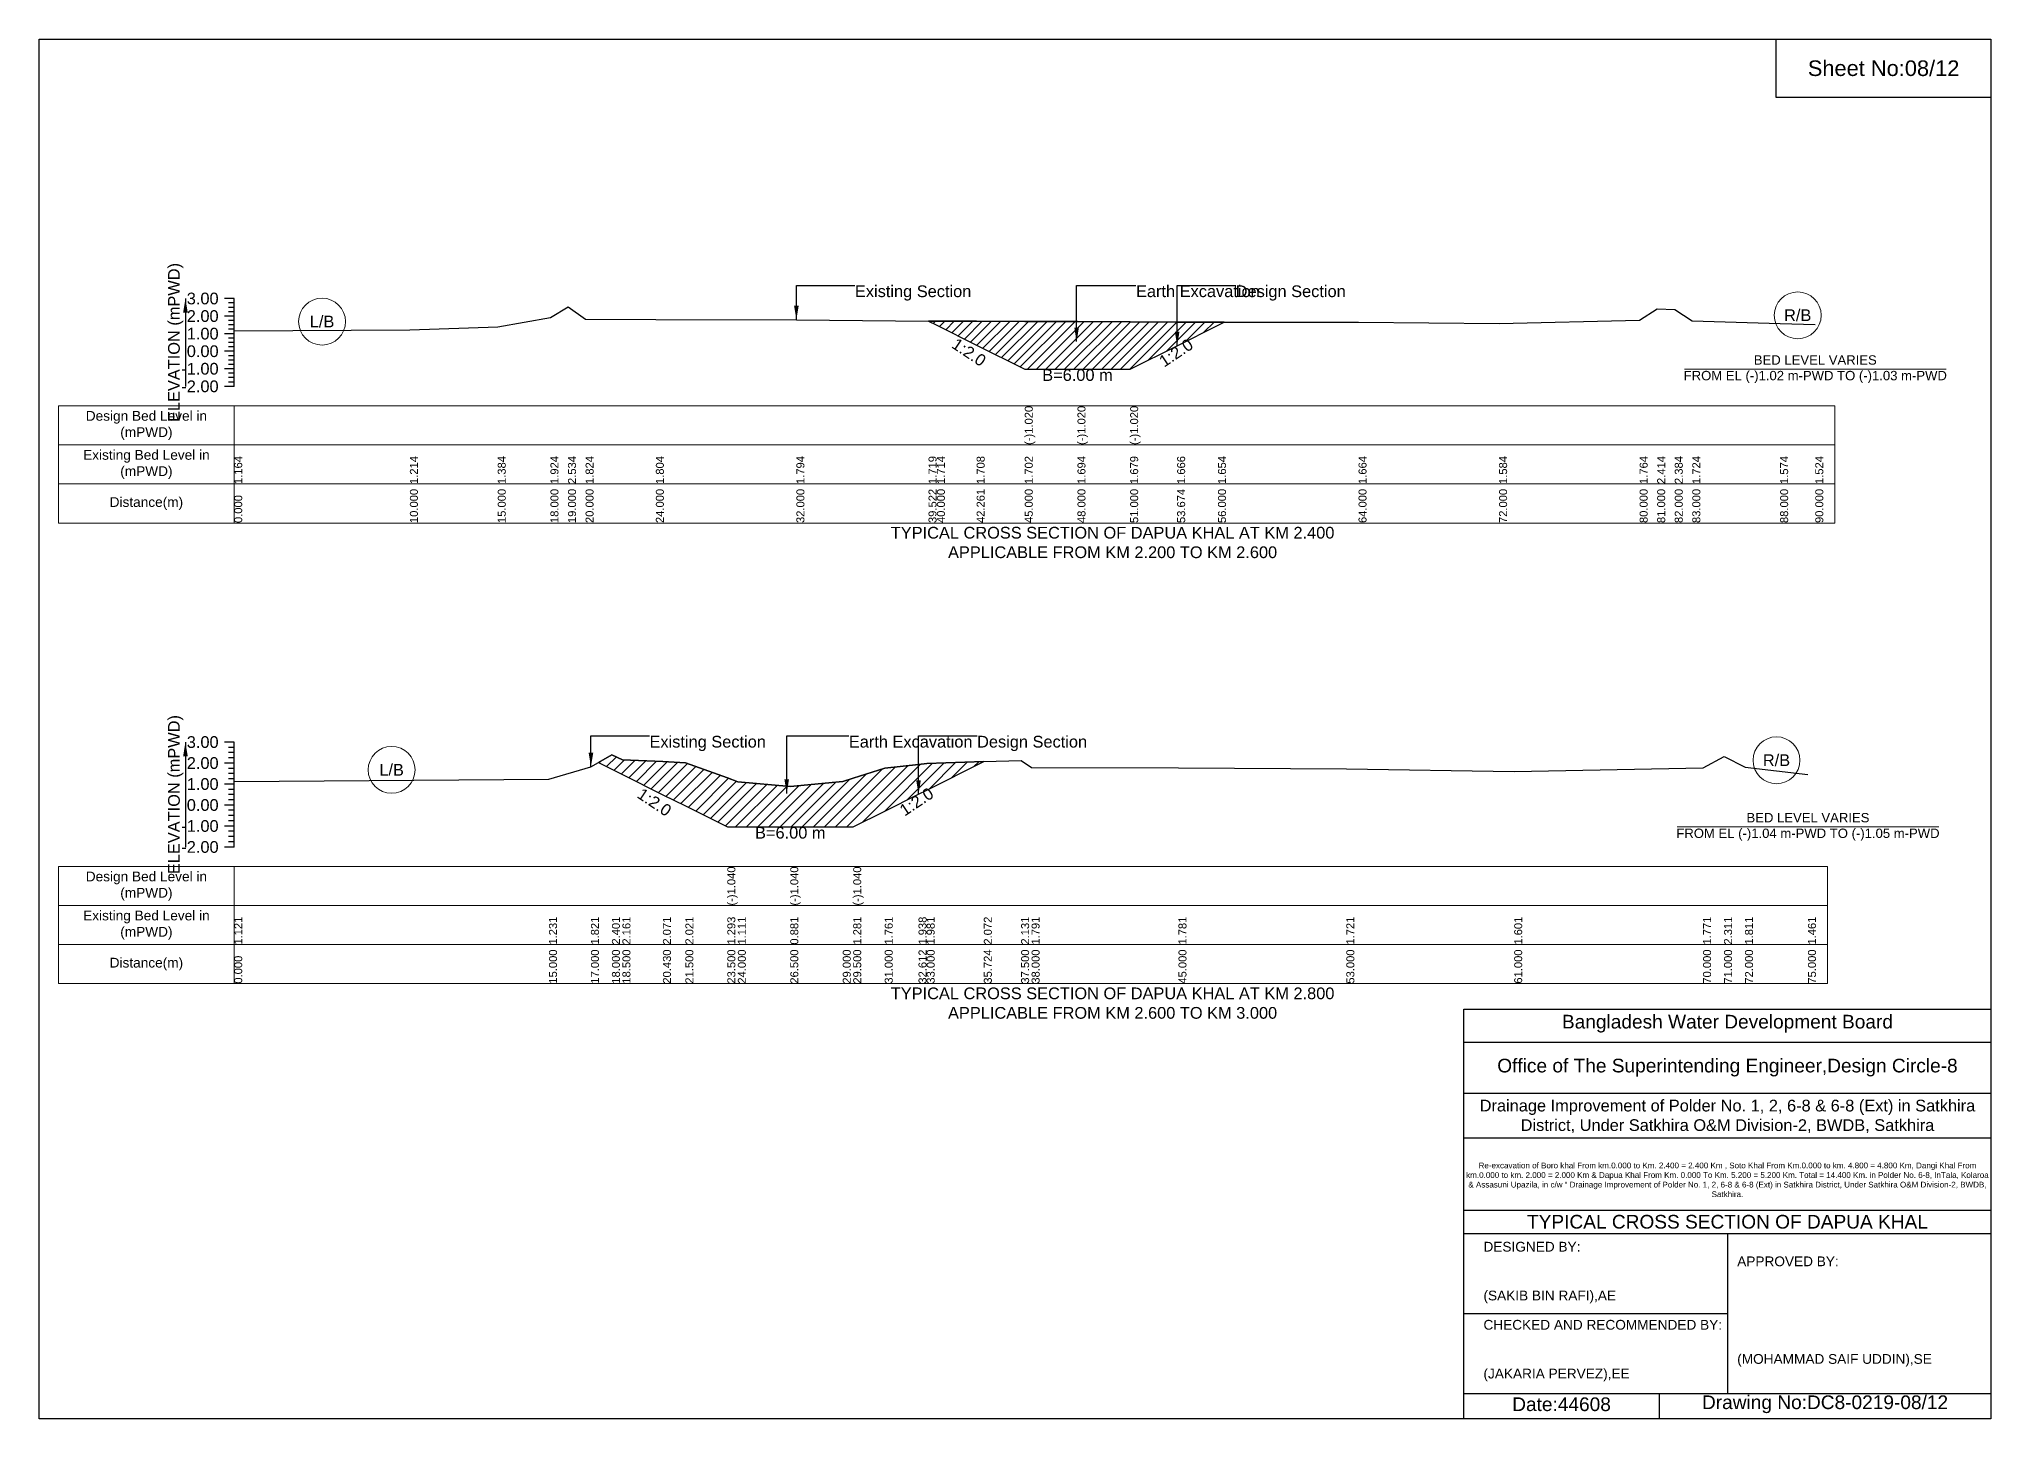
# Model space of a CAD drawing. Header units: inches. Extents: x 91000 to 218000, y -5656 to 30000.
# Drawn here: x 170000 to 178000, y 24344 to 30000 of the extents above; entities that cross this region are included whole.
import ezdxf

# ---------------------------------------------------------------- set-up
doc = ezdxf.new("R2010")
doc.units = ezdxf.units.IN
doc.header["$LTSCALE"] = 7
doc.header["$MEASUREMENT"] = 0
for name, color, linetype, lineweight in [('Cross section Data Border', 7, 'Continuous', 9), ('Cross Section Labels', 7, 'Continuous', 9), ('Existing_Bed_Level for Xsection', 7, 'Continuous', 25)]:
    doc.layers.add(name, color=color, linetype=linetype, lineweight=lineweight)
doc.styles.get("Standard").update_dxf_attribs({"font": 'arial.ttf'})
doc.dimstyles.get("Standard").update_dxf_attribs({"dimtxt": 0.18, "dimasz": 0.18, "dimexe": 0.18, "dimexo": 0.0625, "dimgap": 0.09, "dimtad": 0, "dimtih": 1, "dimtoh": 1, "dimdec": 4, "dimzin": 0, "dimdsep": 46, "dimtxsty": 'Standard', "dimcen": 0.09, "dimadec": 0, "dimazin": 0, "dimtfac": 1, "dimtdec": 4, "dimtofl": 0, "dimtmove": 0, "dimatfit": 3, "dimfxl": 1, "dimtolj": 1, "dimtzin": 0, "dimarcsym": 0})

msp = doc.modelspace()

# ---------------------------------------------------------------- hatches: boundary and pattern name
at = {"layer": 'Existing_Bed_Level for Xsection'}
h = msp.add_hatch(dxfattribs=at)
h.set_pattern_fill('ANSI31', color=256, scale=216, style=0)
h.paths.add_polyline_path([(173645.6, 28843.9), (173680, 28826.8), (173842.8, 28745.3), (174040, 28646.8), (174256, 28646.8), (174472, 28646.8), (174664.6, 28743), (174832, 28826.8), (174857.1, 28839.3), (174832, 28839.3), (174664.6, 28840.1), (174472, 28841.1), (174256, 28842.2), (174040, 28842.7), (173842.8, 28843.2), (173680, 28843.6)])
h = msp.add_hatch(dxfattribs=at)
h.set_pattern_fill('ANSI31', color=256, scale=258, style=0)
h.paths.add_polyline_path([(172293, 27034.8), (172348, 27007.3), (172391, 26985.8), (172557, 26902.8), (172649, 26856.8), (172821, 26770.8), (172864, 26770.8), (173079, 26770.8), (173294, 26770.8), (173337, 26770.8), (173466, 26835.3), (173604.6, 26904.6), (173638, 26921.3), (173872.2, 27038.4), (173638, 27030.6), (173604.6, 27026.9), (173466, 27011.7), (173337, 26970.4), (173294, 26956.6), (173079, 26936), (172864, 26955.8), (172821, 26971.4), (172649, 27034), (172557, 27038.3), (172391, 27046.1), (172348, 27066.7)])

# ---------------------------------------------------------------- linework, layer by layer
for points in [[(170000, 30000), (178000, 30000), (178000, 24344), (170000, 24344)], [(177120, 30000), (178000, 30000), (178000, 29760), (177120, 29760)]]:
    msp.add_lwpolyline(points, close=True)
for points in [[(175840, 24344), (175840, 26024), (178000, 26024)], [(175840, 25888), (178000, 25888)], [(175840, 25680), (178000, 25680)], [(175840, 25496), (178000, 25496)], [(175840, 25200), (178000, 25200)], [(175840, 25104), (178000, 25104)], [(176920, 25104), (176920, 24448)], [(175840, 24776), (176920, 24776)], [(175840, 24448), (178000, 24448)], [(176640, 24448), (176640, 24344)]]:
    msp.add_lwpolyline(points)
at = {"layer": 'Cross section Data Border'}
for points in [[(170080, 28496.2), (177360, 28496.2), (177360, 28016.2), (170080, 28016.2)], [(170080, 26608.2), (177330, 26608.2), (177330, 26128.2), (170080, 26128.2)]]:
    msp.add_lwpolyline(points, close=True, dxfattribs=at)
for points in [[(170800, 28496.2), (170800, 28016.2)], [(170080, 28336.2), (177360, 28336.2)], [(170080, 28176.2), (177360, 28176.2)], [(170800, 26608.2), (170800, 26128.2)], [(170080, 26448.2), (177330, 26448.2)], [(170080, 26288.2), (177330, 26288.2)]]:
    msp.add_lwpolyline(points, dxfattribs=at)
at = {"layer": 'Cross Section Labels'}
for points in [[(176744.2, 28646.8), (177815.8, 28646.8)], [(176714.2, 26770.8), (177785.8, 26770.8)]]:
    msp.add_lwpolyline(points, dxfattribs=at)
for centre in [(177208, 28867.7), (171160, 28841.8), (177121, 27043.9), (171445, 27004.4)]:
    msp.add_circle(centre, 96, dxfattribs=at)
at = {"layer": 'Existing_Bed_Level for Xsection'}
for points in [[(170800, 28936.2), (170760, 28936.2)], [(170800, 28918.2), (170776, 28918.2)], [(170800, 28900.2), (170776, 28900.2)], [(170800, 28882.2), (170776, 28882.2)], [(170800, 28576.2), (170800, 28648.2), (170800, 28720.2), (170800, 28792.2), (170800, 28864.2), (170800, 28936.2)], [(170800, 28804), (171520, 28807.6), (171880, 28819.8), (172096, 28858.7), (172168, 28902.6), (172240, 28851.5), (172528, 28850.1), (173104, 28849.4), (173645.6, 28843.9), (173680, 28843.6), (173842.8, 28843.2), (174040, 28842.7), (174040, 28842.7), (174256, 28842.2), (174256, 28842.2), (174472, 28841.1), (174472, 28841.1), (174664.6, 28840.1), (174832, 28839.3), (174857.1, 28839.3), (175408, 28840), (175984, 28834.2), (176560, 28847.2), (176632, 28894), (176704, 28891.8), (176776, 28844.3), (177136, 28833.5), (177280, 28829.9)], [(170800, 28864.2), (170760, 28864.2)], [(170800, 28846.2), (170776, 28846.2)], [(170800, 28828.2), (170776, 28828.2)], [(170800, 28810.2), (170776, 28810.2)], [(170800, 28792.2), (170760, 28792.2)], [(170800, 28720.2), (170760, 28720.2)], [(170800, 28774.2), (170776, 28774.2)], [(170800, 28756.2), (170776, 28756.2)], [(170800, 28738.2), (170776, 28738.2)], [(170800, 28648.2), (170760, 28648.2)], [(170800, 28702.2), (170776, 28702.2)], [(170800, 28684.2), (170776, 28684.2)], [(170800, 28666.2), (170776, 28666.2)], [(170800, 28576.2), (170760, 28576.2)], [(170800, 28630.2), (170776, 28630.2)], [(170800, 28612.2), (170776, 28612.2)], [(170800, 28594.2), (170776, 28594.2)], [(170800, 27118.2), (170760, 27118.2)], [(170800, 27096.7), (170776, 27096.7)], [(170800, 27075.2), (170776, 27075.2)], [(170800, 27053.7), (170776, 27053.7)], [(170800, 26688.2), (170800, 26774.2), (170800, 26860.2), (170800, 26946.2), (170800, 27032.2), (170800, 27118.2)], [(170800, 26956.6), (172090, 26966.1), (172262, 27016.8), (172293, 27034.8), (172348, 27066.7), (172391, 27046.1), (172557, 27038.3), (172649, 27034), (172821, 26971.4), (172821, 26971.4), (172864, 26955.8), (173079, 26936), (173079, 26936), (173294, 26956.6), (173337, 26970.4), (173337, 26970.4), (173466, 27011.7), (173604.6, 27026.9), (173638, 27030.6), (173872.2, 27038.4), (174025, 27043.5), (174068, 27014.3), (174670, 27013.4), (175358, 27008.2), (176046, 26997.9), (176820, 27012.5), (176906, 27059), (176992, 27016), (177250, 26985.9)], [(170800, 27032.2), (170760, 27032.2)], [(170800, 27010.7), (170776, 27010.7)], [(170800, 26989.2), (170776, 26989.2)], [(170800, 26967.7), (170776, 26967.7)], [(170800, 26946.2), (170760, 26946.2)], [(170800, 26924.7), (170776, 26924.7)], [(170800, 26903.2), (170776, 26903.2)], [(170800, 26881.7), (170776, 26881.7)], [(170800, 26860.2), (170760, 26860.2)], [(170800, 26838.7), (170776, 26838.7)], [(170800, 26817.2), (170776, 26817.2)], [(170800, 26774.2), (170760, 26774.2)], [(170800, 26795.7), (170776, 26795.7)], [(170800, 26752.7), (170776, 26752.7)], [(170800, 26731.2), (170776, 26731.2)], [(170800, 26688.2), (170760, 26688.2)], [(170800, 26709.7), (170776, 26709.7)]]:
    msp.add_lwpolyline(points, dxfattribs=at)
for points in [[(173645.6, 28843.9), (173645.6, 28843.9), (173680, 28826.8), (173842.8, 28745.3), (174040, 28646.8), (174040, 28646.8), (174256, 28646.8), (174256, 28646.8), (174472, 28646.8), (174472, 28646.8), (174664.6, 28743), (174832, 28826.8), (174857.1, 28839.3), (174857.1, 28839.3), (174857.1, 28839.3), (174832, 28839.3), (174664.6, 28840.1), (174472, 28841.1), (174472, 28841.1), (174256, 28842.2), (174256, 28842.2), (174040, 28842.7), (174040, 28842.7), (173842.8, 28843.2), (173680, 28843.6), (173645.6, 28843.9)], [(172293, 27034.8), (172293, 27034.8), (172348, 27007.3), (172391, 26985.8), (172557, 26902.8), (172649, 26856.8), (172821, 26770.8), (172821, 26770.8), (172864, 26770.8), (173079, 26770.8), (173079, 26770.8), (173294, 26770.8), (173337, 26770.8), (173337, 26770.8), (173466, 26835.3), (173604.6, 26904.6), (173638, 26921.3), (173872.2, 27038.4), (173638, 27030.6), (173604.6, 27026.9), (173466, 27011.7), (173337, 26970.4), (173337, 26970.4), (173294, 26956.6), (173079, 26936), (173079, 26936), (172864, 26955.8), (172821, 26971.4), (172821, 26971.4), (172649, 27034), (172557, 27038.3), (172391, 27046.1), (172348, 27066.7), (172293, 27034.8)]]:
    msp.add_lwpolyline(points, close=True, dxfattribs=at)

# ---------------------------------------------------------------- texts
at = {"attachment_point": 5}
for s, insert, char_height in [('Sheet No:08/12', (177560, 29880), 64), ('Bangladesh Water Development Board', (176920, 25964), 56), ('Office of The Superintending Engineer,Design Circle-8', (176920, 25784), 56)]:
    msp.add_mtext(s, dxfattribs=dict(at, insert=insert, char_height=char_height))
for s, insert, char_height, width, attachment_point in [('Drainage Improvement of Polder No. 1, 2, 6-8 & 6-8 (Ext) in Satkhira District, Under Satkhira O&M Division-2, BWDB, Satkhira', (176920, 25584), 48, 2240, 5), ('Re-excavation of Boro khal From km.0.000 to Km. 2.400 = 2.400 Km , Soto Khal From Km.0.000 to km. 4.800 = 4.800 Km, Dangi Khal From km.0.000 to km. 2.000 = 2.000 Km & Dapua Khal From Km. 0.000 To Km. 5.200 = 5.200 Km. Total = 14.400 Km. in Polder No. 6-8, InTala, Kolaroa & Assasuni Upazila, in c/w “ Drainage Improvement of Polder No. 1, 2, 6-8 & 6-8 (Ext) in Satkhira District, Under Satkhira O&M Division-2, BWDB, Satkhira.', (176920, 25324), 23.565, 2160, 5), ('TYPICAL CROSS SECTION OF DAPUA KHAL', (176920, 25152), 56, 2240, 5), ('DESIGNED BY:^J^J^J(SAKIB BIN RAFI),AE', (175920, 24944), 40, 1120, 4), ('APPROVED BY:^J^J^J^J^J^J(MOHAMMAD SAIF UDDIN),SE', (176960, 24784), 40, 1120, 4), ('CHECKED AND RECOMMENDED BY:^J^J^J(JAKARIA PERVEZ),EE', (175920, 24624), 40, 1120, 4), ('Date:44608', (176240, 24404), 56, 1120, 5), ('Drawing No:DC8-0219-08/12', (177320, 24404), 56, 1760, 5)]:
    msp.add_mtext(s, dxfattribs=dict(insert=insert, char_height=char_height, width=width, attachment_point=attachment_point))
at = {"layer": 'Cross section Data Border', "char_height": 40, "width": 640, "attachment_point": 5}
for s, insert in [('Design Bed Level in (mPWD)', (170440, 28416.2)), ('Existing Bed Level in (mPWD)', (170440, 28256.2)), ('Distance(m)', (170440, 28096.2)), ('Design Bed Level in (mPWD)', (170440, 26528.2)), ('Existing Bed Level in (mPWD)', (170440, 26368.2)), ('Distance(m)', (170440, 26208.2))]:
    msp.add_mtext(s, dxfattribs=dict(at, insert=insert))
at = {"layer": 'Cross Section Labels'}
for s, insert, char_height, attachment_point in [('Existing Section', (173344, 28990.2), 48, 1), ('Earth Excavation', (174496, 28990.2), 48, 1), ('Design Section', (174904.6, 28990.2), 48, 1), ('R/B', (177208, 28867.7), 48, 5), ('L/B', (171160, 28841.8), 48, 5), ('B=6.00 m', (174256, 28646.8), 48, 2), ('BED LEVEL VARIES ^JFROM EL (-)1.02 m-PWD TO (-)1.03 m-PWD', (177280, 28646.8), 38.4, 5), ('TYPICAL CROSS SECTION OF DAPUA KHAL AT KM 2.400^JAPPLICABLE FROM KM 2.200 TO KM 2.600', (174400, 27936.2), 48, 5), ('Existing Section', (172502, 27144), 48, 1), ('Earth Excavation', (173319, 27144), 48, 1), ('Design Section', (173844.6, 27144), 48, 1), ('R/B', (177121, 27043.9), 48, 5), ('L/B', (171445, 27004.4), 48, 5), ('BED LEVEL VARIES ^JFROM EL (-)1.04 m-PWD TO (-)1.05 m-PWD', (177250, 26770.8), 38.4, 5), ('B=6.00 m', (173079, 26770.8), 48, 2), ('TYPICAL CROSS SECTION OF DAPUA KHAL AT KM 2.800^JAPPLICABLE FROM KM 2.600 TO KM 3.000', (174400, 26048.2), 48, 5)]:
    msp.add_mtext(s, dxfattribs=dict(at, insert=insert, char_height=char_height, attachment_point=attachment_point))
at = {"layer": 'Cross Section Labels', "char_height": 48, "attachment_point": 2}
for insert, rotation in [((173824.8, 28736.3), 326.30993), ((174646.6, 28734), 33.69007), ((172535.5, 26892.1), 326.30993), ((173583.1, 26893.9), 33.69007)]:
    msp.add_mtext('1:2.0', dxfattribs=dict(at, insert=insert, rotation=rotation))
at = {"layer": 'Existing_Bed_Level for Xsection', "rotation": 90}
for s, insert, char_height, attachment_point in [('ELEVATION (mPWD)', (170560, 28756.2), 48, 5), ('(-)1.020', (174040, 28336.2), 32.8, 1), ('(-)1.020', (174256, 28336.2), 32.8, 1), ('(-)1.020', (174472, 28336.2), 32.8, 1), ('1.164', (170800, 28176.2), 32.8, 1), ('1.214', (171520, 28176.2), 32.8, 1), ('1.384', (171880, 28176.2), 32.8, 1), ('1.924', (172096, 28176.2), 32.8, 1), ('2.534', (172168, 28176.2), 32.8, 1), ('1.824', (172240, 28176.2), 32.8, 1), ('1.804', (172528, 28176.2), 32.8, 1), ('1.794', (173104, 28176.2), 32.8, 1), ('1.719', (173645.6, 28176.2), 32.8, 1), ('1.714', (173680, 28176.2), 32.8, 1), ('1.708', (173842.8, 28176.2), 32.8, 1), ('1.702', (174040, 28176.2), 32.8, 1), ('1.694', (174256, 28176.2), 32.8, 1), ('1.679', (174472, 28176.2), 32.8, 1), ('1.666', (174664.6, 28176.2), 32.8, 1), ('1.654', (174832, 28176.2), 32.8, 1), ('1.664', (175408, 28176.2), 32.8, 1), ('1.584', (175984, 28176.2), 32.8, 1), ('1.764', (176560, 28176.2), 32.8, 1), ('2.414', (176632, 28176.2), 32.8, 1), ('2.384', (176704, 28176.2), 32.8, 1), ('1.724', (176776, 28176.2), 32.8, 1), ('1.574', (177136, 28176.2), 32.8, 1), ('1.524', (177280, 28176.2), 32.8, 1), ('0.000', (170800, 28016.2), 32.8, 1), ('10.000', (171520, 28016.2), 32.8, 1), ('15.000', (171880, 28016.2), 32.8, 1), ('18.000', (172096, 28016.2), 32.8, 1), ('19.000', (172168, 28016.2), 32.8, 1), ('20.000', (172240, 28016.2), 32.8, 1), ('24.000', (172528, 28016.2), 32.8, 1), ('32.000', (173104, 28016.2), 32.8, 1), ('39.522', (173645.6, 28016.2), 32.8, 1), ('40.000', (173680, 28016.2), 32.8, 1), ('42.261', (173842.8, 28016.2), 32.8, 1), ('45.000', (174040, 28016.2), 32.8, 1), ('48.000', (174256, 28016.2), 32.8, 1), ('51.000', (174472, 28016.2), 32.8, 1), ('53.674', (174664.6, 28016.2), 32.8, 1), ('56.000', (174832, 28016.2), 32.8, 1), ('64.000', (175408, 28016.2), 32.8, 1), ('72.000', (175984, 28016.2), 32.8, 1), ('80.000', (176560, 28016.2), 32.8, 1), ('81.000', (176632, 28016.2), 32.8, 1), ('82.000', (176704, 28016.2), 32.8, 1), ('83.000', (176776, 28016.2), 32.8, 1), ('88.000', (177136, 28016.2), 32.8, 1), ('90.000', (177280, 28016.2), 32.8, 1), ('ELEVATION (mPWD)', (170560, 26903.2), 48, 5), ('(-)1.040', (172821, 26448.2), 32.8, 1), ('(-)1.040', (173079, 26448.2), 32.8, 1), ('(-)1.040', (173337, 26448.2), 32.8, 1), ('1.121', (170800, 26288.2), 32.8, 1), ('1.231', (172090, 26288.2), 32.8, 1), ('1.821', (172262, 26288.2), 32.8, 1), ('2.401', (172348, 26288.2), 32.8, 1), ('2.161', (172391, 26288.2), 32.8, 1), ('2.071', (172557, 26288.2), 32.8, 1), ('2.021', (172649, 26288.2), 32.8, 1), ('1.293', (172821, 26288.2), 32.8, 1), ('1.111', (172864, 26288.2), 32.8, 1), ('0.881', (173079, 26288.2), 32.8, 1), ('1.281', (173337, 26288.2), 32.8, 1), ('1.761', (173466, 26288.2), 32.8, 1), ('1.938', (173604.6, 26288.2), 32.8, 1), ('1.981', (173638, 26288.2), 32.8, 1), ('2.072', (173872.2, 26288.2), 32.8, 1), ('2.131', (174025, 26288.2), 32.8, 1), ('1.791', (174068, 26288.2), 32.8, 1), ('1.781', (174670, 26288.2), 32.8, 1), ('1.721', (175358, 26288.2), 32.8, 1), ('1.601', (176046, 26288.2), 32.8, 1), ('1.771', (176820, 26288.2), 32.8, 1), ('2.311', (176906, 26288.2), 32.8, 1), ('1.811', (176992, 26288.2), 32.8, 1), ('1.461', (177250, 26288.2), 32.8, 1), ('0.000', (170800, 26128.2), 32.8, 1), ('15.000', (172090, 26128.2), 32.8, 1), ('17.000', (172262, 26128.2), 32.8, 1), ('18.000', (172348, 26128.2), 32.8, 1), ('18.500', (172391, 26128.2), 32.8, 1), ('20.430', (172557, 26128.2), 32.8, 1), ('21.500', (172649, 26128.2), 32.8, 1), ('23.500', (172821, 26128.2), 32.8, 1), ('24.000', (172864, 26128.2), 32.8, 1), ('26.500', (173079, 26128.2), 32.8, 1), ('29.000', (173294, 26128.2), 32.8, 1), ('29.500', (173337, 26128.2), 32.8, 1), ('31.000', (173466, 26128.2), 32.8, 1), ('32.612', (173604.6, 26128.2), 32.8, 1), ('33.000', (173638, 26128.2), 32.8, 1), ('35.724', (173872.2, 26128.2), 32.8, 1), ('37.500', (174025, 26128.2), 32.8, 1), ('38.000', (174068, 26128.2), 32.8, 1), ('45.000', (174670, 26128.2), 32.8, 1), ('53.000', (175358, 26128.2), 32.8, 1), ('61.000', (176046, 26128.2), 32.8, 1), ('70.000', (176820, 26128.2), 32.8, 1), ('71.000', (176906, 26128.2), 32.8, 1), ('72.000', (176992, 26128.2), 32.8, 1), ('75.000', (177250, 26128.2), 32.8, 1)]:
    msp.add_mtext(s, dxfattribs=dict(at, insert=insert, char_height=char_height, attachment_point=attachment_point))
at = {"layer": 'Existing_Bed_Level for Xsection', "char_height": 48, "attachment_point": 6}
for s, insert in [('3.00', (170736, 28936.2)), ('2.00', (170736, 28864.2)), ('1.00', (170736, 28792.2)), ('0.00', (170736, 28720.2)), ('-1.00', (170736, 28648.2)), ('-2.00', (170736, 28576.2)), ('3.00', (170736, 27118.2)), ('2.00', (170736, 27032.2)), ('1.00', (170736, 26946.2)), ('0.00', (170736, 26860.2)), ('-1.00', (170736, 26774.2)), ('-2.00', (170736, 26688.2))]:
    msp.add_mtext(s, dxfattribs=dict(at, insert=insert))

# ---------------------------------------------------------------- leaders
at = {"layer": 'Cross Section Labels', "annotation_type": 0, "has_hookline": 1, "hookline_direction": 0}
for points, text_width in [([(173104, 28849.4), (173104, 28990.2), (173343.9, 28990.2)], 467.2), ([(174252.5, 28759.7), (174252.5, 28990.2), (174495.9, 28990.2)], 497), ([(174664.6, 28743), (174664.6, 28990.2), (174904.5, 28990.2)], 441.2), ([(172262, 27016.8), (172262, 27144), (172501.9, 27144)], 467.2), ([(173064.3, 26907.9), (173064.3, 27144), (173318.9, 27144)], 497), ([(173604.6, 26904.6), (173604.6, 27144), (173844.5, 27144)], 441.2)]:
    msp.add_leader(points, dimstyle='Standard', override={"dimasz": 57.6}, dxfattribs=dict(at, text_width=text_width))
at = {"layer": 'Existing_Bed_Level for Xsection'}
for points in [[(170600, 28936.2), (170600, 28576.2)], [(170600, 27118.2), (170600, 26688.2)]]:
    msp.add_leader(points, dimstyle='Standard', override={"dimasz": 57.6}, dxfattribs=at)

doc.saveas('drawing.dxf')
